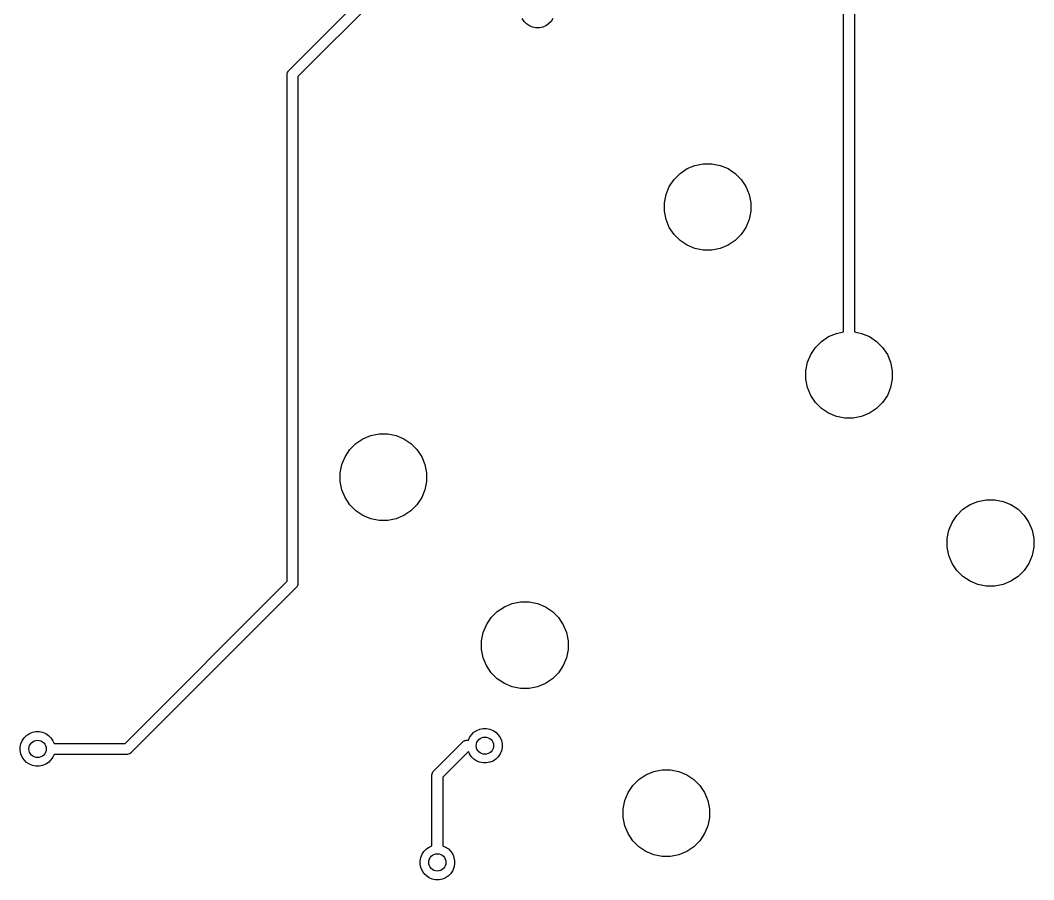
# Model space of a CAD drawing. Extents: x 3.67 to 7.92, y -5.42 to -1.8.
# Drawn here: x 6.897 to 7.82, y -5.399 to -4.616 of the extents above; entities that cross this region are included whole.
import ezdxf

# ---------------------------------------------------------------- set-up
doc = ezdxf.new("R2010")
doc.units = 0
doc.header["$MEASUREMENT"] = 0
doc.layers.add('BLACK', color=7, linetype='CONTINUOUS')

msp = doc.modelspace()

# ---------------------------------------------------------------- linework, layer by layer
at = {"layer": 'BLACK', "linetype": 'CONTINUOUS'}
for p, q in [((7.64665, -4.89981), (7.64665, -3.52741)), ((7.6565, -3.5292), (7.6565, -4.89981)), ((7.14138, -4.6617), (7.38091, -4.42217)), ((7.38914, -4.42786), (7.14961, -4.66739)), ((7.35568, -4.61713), (7.35396, -4.61455)), ((7.38187, -4.61455), (7.38015, -4.61713)), ((7.35788, -4.61932), (7.35568, -4.61713)), ((7.36046, -4.62105), (7.35788, -4.61932)), ((7.36332, -4.62223), (7.36046, -4.62105)), ((7.36637, -4.62284), (7.36332, -4.62223)), ((7.36947, -4.62284), (7.36637, -4.62284)), ((7.37251, -4.62223), (7.36947, -4.62284)), ((7.37538, -4.62105), (7.37251, -4.62223)), ((7.37796, -4.61932), (7.37538, -4.62105)), ((7.38015, -4.61713), (7.37796, -4.61932)), ((7.14103, -4.66205), (7.14119, -4.66186)), ((7.14119, -4.66186), (7.14138, -4.6617)), ((7.13974, -4.66535), (7.13984, -4.66439)), ((7.13976, -4.6656), (7.13974, -4.66535)), ((7.13976, -5.1269), (7.13976, -4.6656)), ((7.13984, -4.66439), (7.14012, -4.66346)), ((7.14012, -4.66346), (7.14057, -4.66261)), ((7.14057, -4.66261), (7.14103, -4.66205)), ((7.14103, -4.66205), (7.14103, -4.66205)), ((7.14961, -4.66739), (7.14961, -5.1287)), ((7.49762, -4.75544), (7.50407, -4.75113)), ((7.50407, -4.75113), (7.51123, -4.74816)), ((7.51123, -4.74816), (7.51884, -4.74665)), ((7.51884, -4.74665), (7.52659, -4.74665)), ((7.52659, -4.74665), (7.5342, -4.74816)), ((7.5342, -4.74816), (7.54136, -4.75113)), ((7.54136, -4.75113), (7.54781, -4.75544)), ((7.48783, -4.76737), (7.49213, -4.76092)), ((7.49213, -4.76092), (7.49762, -4.75544)), ((7.54781, -4.75544), (7.5533, -4.76092)), ((7.5533, -4.76092), (7.5576, -4.76737)), ((7.48486, -4.77454), (7.48783, -4.76737)), ((7.5576, -4.76737), (7.56057, -4.77454)), ((7.48335, -4.78214), (7.48486, -4.77454)), ((7.56057, -4.77454), (7.56209, -4.78214)), ((7.48335, -4.7899), (7.48335, -4.78214)), ((7.48486, -4.7975), (7.48335, -4.7899)), ((7.56209, -4.7899), (7.56057, -4.7975)), ((7.56209, -4.78214), (7.56209, -4.7899)), ((7.48783, -4.80467), (7.48486, -4.7975)), ((7.56057, -4.7975), (7.5576, -4.80467)), ((7.49213, -4.81112), (7.48783, -4.80467)), ((7.5576, -4.80467), (7.5533, -4.81112)), ((7.49762, -4.8166), (7.49213, -4.81112)), ((7.50407, -4.82091), (7.49762, -4.8166)), ((7.54781, -4.8166), (7.54136, -4.82091)), ((7.5533, -4.81112), (7.54781, -4.8166)), ((7.51123, -4.82388), (7.50407, -4.82091)), ((7.51884, -4.82539), (7.51123, -4.82388)), ((7.52659, -4.82539), (7.51884, -4.82539)), ((7.5342, -4.82388), (7.52659, -4.82539)), ((7.54136, -4.82091), (7.5342, -4.82388)), ((7.63293, -4.90409), (7.64009, -4.90112)), ((7.64009, -4.90112), (7.64665, -4.89981)), ((7.6565, -4.89981), (7.66306, -4.90112)), ((7.66306, -4.90112), (7.67022, -4.90409)), ((7.62099, -4.91388), (7.62648, -4.9084)), ((7.62648, -4.9084), (7.63293, -4.90409)), ((7.67022, -4.90409), (7.67667, -4.9084)), ((7.67667, -4.9084), (7.68216, -4.91388)), ((7.61372, -4.92749), (7.61669, -4.92033)), ((7.61669, -4.92033), (7.62099, -4.91388)), ((7.68216, -4.91388), (7.68646, -4.92033)), ((7.68646, -4.92033), (7.68943, -4.92749)), ((7.6122, -4.9351), (7.61372, -4.92749)), ((7.68943, -4.92749), (7.69094, -4.9351)), ((7.6122, -4.94285), (7.6122, -4.9351)), ((7.69094, -4.9351), (7.69094, -4.94285)), ((7.61372, -4.95046), (7.6122, -4.94285)), ((7.69094, -4.94285), (7.68943, -4.95046)), ((7.61669, -4.95763), (7.61372, -4.95046)), ((7.68943, -4.95046), (7.68646, -4.95763)), ((7.62099, -4.96407), (7.61669, -4.95763)), ((7.62648, -4.96956), (7.62099, -4.96407)), ((7.68216, -4.96407), (7.67667, -4.96956)), ((7.68646, -4.95763), (7.68216, -4.96407)), ((7.63293, -4.97387), (7.62648, -4.96956)), ((7.64009, -4.97683), (7.63293, -4.97387)), ((7.67022, -4.97387), (7.66306, -4.97683)), ((7.67667, -4.96956), (7.67022, -4.97387)), ((7.6477, -4.97835), (7.64009, -4.97683)), ((7.65545, -4.97835), (7.6477, -4.97835)), ((7.66306, -4.97683), (7.65545, -4.97835)), ((7.20879, -4.99719), (7.21596, -4.99423)), ((7.21596, -4.99423), (7.22356, -4.99271)), ((7.22356, -4.99271), (7.23132, -4.99271)), ((7.23132, -4.99271), (7.23892, -4.99423)), ((7.23892, -4.99423), (7.24609, -4.99719)), ((7.19686, -5.00699), (7.20234, -5.0015)), ((7.20234, -5.0015), (7.20879, -4.99719)), ((7.24609, -4.99719), (7.25254, -5.0015)), ((7.25254, -5.0015), (7.25802, -5.00699)), ((7.19255, -5.01343), (7.19686, -5.00699)), ((7.25802, -5.00699), (7.26233, -5.01343)), ((7.18807, -5.02821), (7.18958, -5.0206)), ((7.18958, -5.0206), (7.19255, -5.01343)), ((7.26233, -5.01343), (7.2653, -5.0206)), ((7.2653, -5.0206), (7.26681, -5.02821)), ((7.18807, -5.03596), (7.18807, -5.02821)), ((7.26681, -5.02821), (7.26681, -5.03596)), ((7.18958, -5.04357), (7.18807, -5.03596)), ((7.26681, -5.03596), (7.2653, -5.04357)), ((7.19255, -5.05073), (7.18958, -5.04357)), ((7.2653, -5.04357), (7.26233, -5.05073)), ((7.19686, -5.05718), (7.19255, -5.05073)), ((7.20234, -5.06266), (7.19686, -5.05718)), ((7.25802, -5.05718), (7.25254, -5.06266)), ((7.26233, -5.05073), (7.25802, -5.05718)), ((7.75534, -5.06135), (7.76179, -5.05704)), ((7.76179, -5.05704), (7.76895, -5.05408)), ((7.76895, -5.05408), (7.77656, -5.05256)), ((7.77656, -5.05256), (7.78431, -5.05256)), ((7.78431, -5.05256), (7.79192, -5.05408)), ((7.79192, -5.05408), (7.79908, -5.05704)), ((7.79908, -5.05704), (7.80553, -5.06135)), ((7.20879, -5.06697), (7.20234, -5.06266)), ((7.21596, -5.06994), (7.20879, -5.06697)), ((7.24609, -5.06697), (7.23892, -5.06994)), ((7.25254, -5.06266), (7.24609, -5.06697)), ((7.74554, -5.07328), (7.74985, -5.06684)), ((7.74985, -5.06684), (7.75534, -5.06135)), ((7.80553, -5.06135), (7.81101, -5.06684)), ((7.81101, -5.06684), (7.81532, -5.07328)), ((7.22356, -5.07145), (7.21596, -5.06994)), ((7.23132, -5.07145), (7.22356, -5.07145)), ((7.23892, -5.06994), (7.23132, -5.07145)), ((7.74258, -5.08045), (7.74554, -5.07328)), ((7.81532, -5.07328), (7.81829, -5.08045)), ((7.74106, -5.08805), (7.74258, -5.08045)), ((7.81829, -5.08045), (7.8198, -5.08805)), ((7.74106, -5.09581), (7.74106, -5.08805)), ((7.8198, -5.08805), (7.8198, -5.09581)), ((7.74258, -5.10342), (7.74106, -5.09581)), ((7.74554, -5.11058), (7.74258, -5.10342)), ((7.81829, -5.10342), (7.81532, -5.11058)), ((7.8198, -5.09581), (7.81829, -5.10342)), ((7.74985, -5.11703), (7.74554, -5.11058)), ((7.81532, -5.11058), (7.81101, -5.11703)), ((7.75534, -5.12251), (7.74985, -5.11703)), ((7.76179, -5.12682), (7.75534, -5.12251)), ((7.80553, -5.12251), (7.79908, -5.12682)), ((7.81101, -5.11703), (7.80553, -5.12251)), ((6.99206, -5.27461), (7.13976, -5.1269)), ((7.14799, -5.13259), (6.99775, -5.28284)), ((7.14818, -5.13243), (7.14799, -5.13259)), ((7.14834, -5.13225), (7.14818, -5.13243)), ((7.1488, -5.13168), (7.14834, -5.13225)), ((7.14925, -5.13083), (7.1488, -5.13168)), ((7.14954, -5.1299), (7.14925, -5.13083)), ((7.14925, -5.13083), (7.14925, -5.13083)), ((7.14961, -5.12918), (7.14954, -5.1299)), ((7.14961, -5.1287), (7.14963, -5.12894)), ((7.14963, -5.12894), (7.14961, -5.12918)), ((7.14961, -5.12918), (7.14961, -5.12918)), ((7.76895, -5.12979), (7.76179, -5.12682)), ((7.77656, -5.1313), (7.76895, -5.12979)), ((7.78431, -5.1313), (7.77656, -5.1313)), ((7.79192, -5.12979), (7.78431, -5.1313)), ((7.79908, -5.12682), (7.79192, -5.12979)), ((7.3312, -5.15446), (7.33765, -5.15015)), ((7.33765, -5.15015), (7.34482, -5.14718)), ((7.34482, -5.14718), (7.35242, -5.14567)), ((7.35242, -5.14567), (7.36018, -5.14567)), ((7.36018, -5.14567), (7.36778, -5.14718)), ((7.36778, -5.14718), (7.37495, -5.15015)), ((7.37495, -5.15015), (7.3814, -5.15446)), ((7.32141, -5.16639), (7.32572, -5.15994)), ((7.32572, -5.15994), (7.3312, -5.15446)), ((7.3814, -5.15446), (7.38688, -5.15994)), ((7.38688, -5.15994), (7.39119, -5.16639)), ((7.31844, -5.17356), (7.32141, -5.16639)), ((7.39119, -5.16639), (7.39416, -5.17356)), ((7.31693, -5.18116), (7.31844, -5.17356)), ((7.39416, -5.17356), (7.39567, -5.18116)), ((7.31693, -5.18892), (7.31693, -5.18116)), ((7.39567, -5.18116), (7.39567, -5.18892)), ((7.31844, -5.19652), (7.31693, -5.18892)), ((7.32141, -5.20369), (7.31844, -5.19652)), ((7.39416, -5.19652), (7.39119, -5.20369)), ((7.39567, -5.18892), (7.39416, -5.19652)), ((7.32572, -5.21014), (7.32141, -5.20369)), ((7.39119, -5.20369), (7.38688, -5.21014)), ((7.3312, -5.21562), (7.32572, -5.21014)), ((7.33765, -5.21993), (7.3312, -5.21562)), ((7.3814, -5.21562), (7.37495, -5.21993)), ((7.38688, -5.21014), (7.3814, -5.21562)), ((7.34482, -5.2229), (7.33765, -5.21993)), ((7.35242, -5.22441), (7.34482, -5.2229)), ((7.36018, -5.22441), (7.35242, -5.22441)), ((7.36778, -5.2229), (7.36018, -5.22441)), ((7.37495, -5.21993), (7.36778, -5.2229)), ((7.31242, -5.26262), (7.31529, -5.26143)), ((7.31529, -5.26143), (7.31833, -5.26083)), ((7.31833, -5.26083), (7.32143, -5.26083)), ((7.32143, -5.26083), (7.32448, -5.26143)), ((7.32448, -5.26143), (7.32734, -5.26262)), ((6.89845, -5.27207), (6.90017, -5.26949)), ((6.90017, -5.26949), (6.90236, -5.2673)), ((6.90236, -5.2673), (6.90494, -5.26557)), ((6.90494, -5.26557), (6.90781, -5.26438)), ((6.90781, -5.26438), (6.91085, -5.26378)), ((6.91085, -5.26378), (6.91395, -5.26378)), ((6.91395, -5.26378), (6.917, -5.26438)), ((6.917, -5.26438), (6.91986, -5.26557)), ((6.91986, -5.26557), (6.92244, -5.2673)), ((6.92244, -5.2673), (6.92463, -5.26949)), ((6.92463, -5.26949), (6.92636, -5.27207)), ((7.30487, -5.27165), (7.30593, -5.26912)), ((7.30593, -5.26912), (7.30765, -5.26654)), ((7.30765, -5.26654), (7.30984, -5.26434)), ((7.30984, -5.26434), (7.31242, -5.26262)), ((7.32734, -5.26262), (7.32992, -5.26434)), ((7.32992, -5.26434), (7.33211, -5.26654)), ((7.33211, -5.26654), (7.33384, -5.26912)), ((7.33384, -5.26912), (7.33502, -5.27198)), ((6.89665, -5.27798), (6.89726, -5.27493)), ((6.89665, -5.28108), (6.89665, -5.27798)), ((6.89726, -5.27493), (6.89845, -5.27207)), ((6.92636, -5.27207), (6.92741, -5.27461)), ((6.92741, -5.27461), (6.99206, -5.27461)), ((7.27327, -5.2995), (7.2995, -5.27327)), ((7.2995, -5.27327), (7.29965, -5.27308)), ((7.29965, -5.27308), (7.29984, -5.27292)), ((7.29984, -5.27292), (7.3004, -5.27246)), ((7.29984, -5.27292), (7.29984, -5.27292)), ((7.3004, -5.27246), (7.30126, -5.27201)), ((7.30126, -5.27201), (7.30134, -5.27198)), ((7.30134, -5.27198), (7.30218, -5.27172)), ((7.30218, -5.27172), (7.30291, -5.27165)), ((7.30291, -5.27165), (7.30315, -5.27163)), ((7.30291, -5.27165), (7.30291, -5.27165)), ((7.30315, -5.27163), (7.30339, -5.27165)), ((7.30339, -5.27165), (7.30487, -5.27165)), ((7.33502, -5.27198), (7.33563, -5.27502)), ((7.33563, -5.27813), (7.33502, -5.28117)), ((7.33563, -5.27502), (7.33563, -5.27813)), ((6.89726, -5.28412), (6.89665, -5.28108)), ((6.89845, -5.28699), (6.89726, -5.28412)), ((6.90017, -5.28957), (6.89845, -5.28699)), ((6.90236, -5.29176), (6.90017, -5.28957)), ((6.92463, -5.28957), (6.92244, -5.29176)), ((6.92636, -5.28699), (6.92463, -5.28957)), ((6.92741, -5.28445), (6.92636, -5.28699)), ((6.99385, -5.28445), (6.92741, -5.28445)), ((6.99409, -5.28447), (6.99385, -5.28445)), ((6.99434, -5.28445), (6.99409, -5.28447)), ((6.99506, -5.28438), (6.99434, -5.28445)), ((6.99434, -5.28445), (6.99434, -5.28445)), ((6.99599, -5.2841), (6.99506, -5.28438)), ((6.99684, -5.28364), (6.99599, -5.2841)), ((6.99759, -5.28302), (6.99684, -5.28364)), ((6.99775, -5.28284), (6.99759, -5.28302)), ((7.30497, -5.28172), (7.2815, -5.30519)), ((7.30593, -5.28403), (7.30497, -5.28172)), ((7.30765, -5.28661), (7.30593, -5.28403)), ((7.30984, -5.28881), (7.30765, -5.28661)), ((7.31242, -5.29053), (7.30984, -5.28881)), ((7.32992, -5.28881), (7.32734, -5.29053)), ((7.33211, -5.28661), (7.32992, -5.28881)), ((7.33384, -5.28403), (7.33211, -5.28661)), ((7.33502, -5.28117), (7.33384, -5.28403)), ((6.90494, -5.29348), (6.90236, -5.29176)), ((6.90781, -5.29467), (6.90494, -5.29348)), ((6.91085, -5.29528), (6.90781, -5.29467)), ((6.91395, -5.29528), (6.91085, -5.29528)), ((6.917, -5.29467), (6.91395, -5.29528)), ((6.91986, -5.29348), (6.917, -5.29467)), ((6.92244, -5.29176), (6.91986, -5.29348)), ((7.31529, -5.29172), (7.31242, -5.29053)), ((7.31833, -5.29232), (7.31529, -5.29172)), ((7.32143, -5.29232), (7.31833, -5.29232)), ((7.32448, -5.29172), (7.32143, -5.29232)), ((7.32734, -5.29053), (7.32448, -5.29172)), ((7.47367, -5.30014), (7.48128, -5.29863)), ((7.48128, -5.29863), (7.48904, -5.29863)), ((7.48904, -5.29863), (7.49664, -5.30014)), ((7.27163, -5.30315), (7.27172, -5.30218)), ((7.27165, -5.30339), (7.27163, -5.30315)), ((7.27165, -5.36787), (7.27165, -5.30339)), ((7.27172, -5.30218), (7.27201, -5.30126)), ((7.27201, -5.30126), (7.27246, -5.3004)), ((7.27246, -5.3004), (7.27292, -5.29984)), ((7.27292, -5.29984), (7.27308, -5.29965)), ((7.27292, -5.29984), (7.27292, -5.29984)), ((7.27308, -5.29965), (7.27327, -5.2995)), ((7.2815, -5.30519), (7.2815, -5.36787)), ((7.45458, -5.3129), (7.46006, -5.30741)), ((7.46006, -5.30741), (7.46651, -5.30311)), ((7.46651, -5.30311), (7.47367, -5.30014)), ((7.49664, -5.30014), (7.50381, -5.30311)), ((7.50381, -5.30311), (7.51026, -5.30741)), ((7.51026, -5.30741), (7.51574, -5.3129)), ((7.45027, -5.31935), (7.45458, -5.3129)), ((7.51574, -5.3129), (7.52005, -5.31935)), ((7.44579, -5.33412), (7.4473, -5.32651)), ((7.4473, -5.32651), (7.45027, -5.31935)), ((7.52005, -5.31935), (7.52302, -5.32651)), ((7.52302, -5.32651), (7.52453, -5.33412)), ((7.44579, -5.34187), (7.44579, -5.33412)), ((7.52453, -5.33412), (7.52453, -5.34187)), ((7.4473, -5.34948), (7.44579, -5.34187)), ((7.52453, -5.34187), (7.52302, -5.34948)), ((7.45027, -5.35664), (7.4473, -5.34948)), ((7.52302, -5.34948), (7.52005, -5.35664)), ((7.45458, -5.36309), (7.45027, -5.35664)), ((7.46006, -5.36858), (7.45458, -5.36309)), ((7.51574, -5.36309), (7.51026, -5.36858)), ((7.52005, -5.35664), (7.51574, -5.36309)), ((7.26434, -5.37284), (7.26654, -5.37064)), ((7.26654, -5.37064), (7.26912, -5.36892)), ((7.26912, -5.36892), (7.27165, -5.36787)), ((7.2815, -5.36787), (7.28403, -5.36892)), ((7.28403, -5.36892), (7.28661, -5.37064)), ((7.28661, -5.37064), (7.28881, -5.37284)), ((7.46651, -5.37288), (7.46006, -5.36858)), ((7.51026, -5.36858), (7.50381, -5.37288)), ((7.26083, -5.38132), (7.26143, -5.37828)), ((7.26083, -5.38443), (7.26083, -5.38132)), ((7.26143, -5.37828), (7.26262, -5.37541)), ((7.26262, -5.37541), (7.26434, -5.37284)), ((7.28881, -5.37284), (7.29053, -5.37541)), ((7.29053, -5.37541), (7.29172, -5.37828)), ((7.29172, -5.37828), (7.29232, -5.38132)), ((7.29232, -5.38132), (7.29232, -5.38443)), ((7.47367, -5.37585), (7.46651, -5.37288)), ((7.48128, -5.37737), (7.47367, -5.37585)), ((7.48904, -5.37737), (7.48128, -5.37737)), ((7.49664, -5.37585), (7.48904, -5.37737)), ((7.50381, -5.37288), (7.49664, -5.37585)), ((7.26143, -5.38747), (7.26083, -5.38443)), ((7.26262, -5.39033), (7.26143, -5.38747)), ((7.26434, -5.39291), (7.26262, -5.39033)), ((7.29053, -5.39033), (7.28881, -5.39291)), ((7.29172, -5.38747), (7.29053, -5.39033)), ((7.29232, -5.38443), (7.29172, -5.38747)), ((7.26654, -5.39511), (7.26434, -5.39291)), ((7.26912, -5.39683), (7.26654, -5.39511)), ((7.27198, -5.39802), (7.26912, -5.39683)), ((7.27502, -5.39862), (7.27198, -5.39802)), ((7.27813, -5.39862), (7.27502, -5.39862)), ((7.28117, -5.39802), (7.27813, -5.39862)), ((7.28403, -5.39683), (7.28117, -5.39802)), ((7.28661, -5.39511), (7.28403, -5.39683)), ((7.28881, -5.39291), (7.28661, -5.39511))]:
    msp.add_line(p, q, dxfattribs=at)
at = {"layer": 'BLACK'}
for centre in [(7.31988, -5.27657), (6.9124, -5.27953), (7.27657, -5.38287)]:
    msp.add_circle(centre, 0.00787, dxfattribs=at)

doc.saveas('drawing.dxf')
